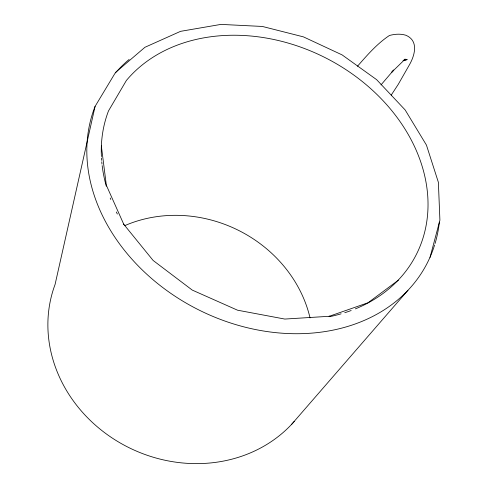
<?xml version="1.0" encoding="UTF-8"?>
<svg xmlns="http://www.w3.org/2000/svg" width="488" height="488" viewBox="0 0 488 488"><rect width="100%" height="100%" fill="white"/><g stroke="black" fill="none" stroke-linecap="round" stroke-linejoin="round"><path stroke-width="0.73" d="M129.131 59.444A183.805 145.424 26.9 0 0 114.778 73.664L95.075 106.421L55.083 284.455A139.8 125.611 25.2 0 0 120.658 443.226A139.8 125.611 25.2 0 0 294.276 421.425M430.019 257.426L439.908 220.186L438.383 182.329L426.439 145.082L405.156 109.946L376.614 79.648L342.131 54.912L303.432 36.874L262.379 26.456L220.948 24.4L180.554 31.342L144.942 47.281L115.241 72.694M391.236 95.099L398.251 84.357L408.993 65.557C414.727 55.9 419.204 40.766 405.803 35.234C400.544 33.593 394.707 34.069 389.442 35.478C377.053 43.7 367.19 55.15 357.472 66.27M381.012 84.888L393.737 70.016L391.852 72.096L405.217 59.078L404.052 59.762M291.714 424.249L407.974 290.275M398.446 280.124L368.019 302.761L329.04 316.352L329.858 316.255L284.791 319.06L237.516 310.191L192.241 290.079L153.116 260.446L123.58 224.084L123.946 224.712L106.341 185.245L101.339 145.912M403.844 60.439L407.199 59.591L403.009 60.616M434.619 244.982A183.805 145.424 26.9 0 1 214.934 317.249A183.805 145.424 26.9 0 1 95.075 106.421M439.359 222.113A183.805 145.424 26.9 0 1 435.058 243.53M124.776 225.627A129.381 116.193 25.2 0 1 310.045 317.908M367.226 303.365A170.044 134.413 26.9 0 0 373.222 90.933A170.044 134.413 26.9 0 0 126.38 80.471L108.488 110.928A170.044 134.413 26.9 0 0 101.4 156.55M366.598 303.695A170.044 134.413 26.9 0 1 355.362 308.886M351.189 310.514A170.044 134.413 26.9 0 1 344.748 312.723M341.094 313.833A170.044 134.413 26.9 0 1 329.864 316.627M117.358 214.067A170.044 134.413 26.9 0 1 116.315 211.993M110.77 199.452A170.044 134.413 26.9 0 1 110.233 198.055M106.311 186.215A170.044 134.413 26.9 0 1 102.157 165.609M101.98 164.09A170.044 134.413 26.9 0 1 101.754 161.815M101.632 160.308A170.044 134.413 26.9 0 1 101.48 158.051"/></g></svg>
